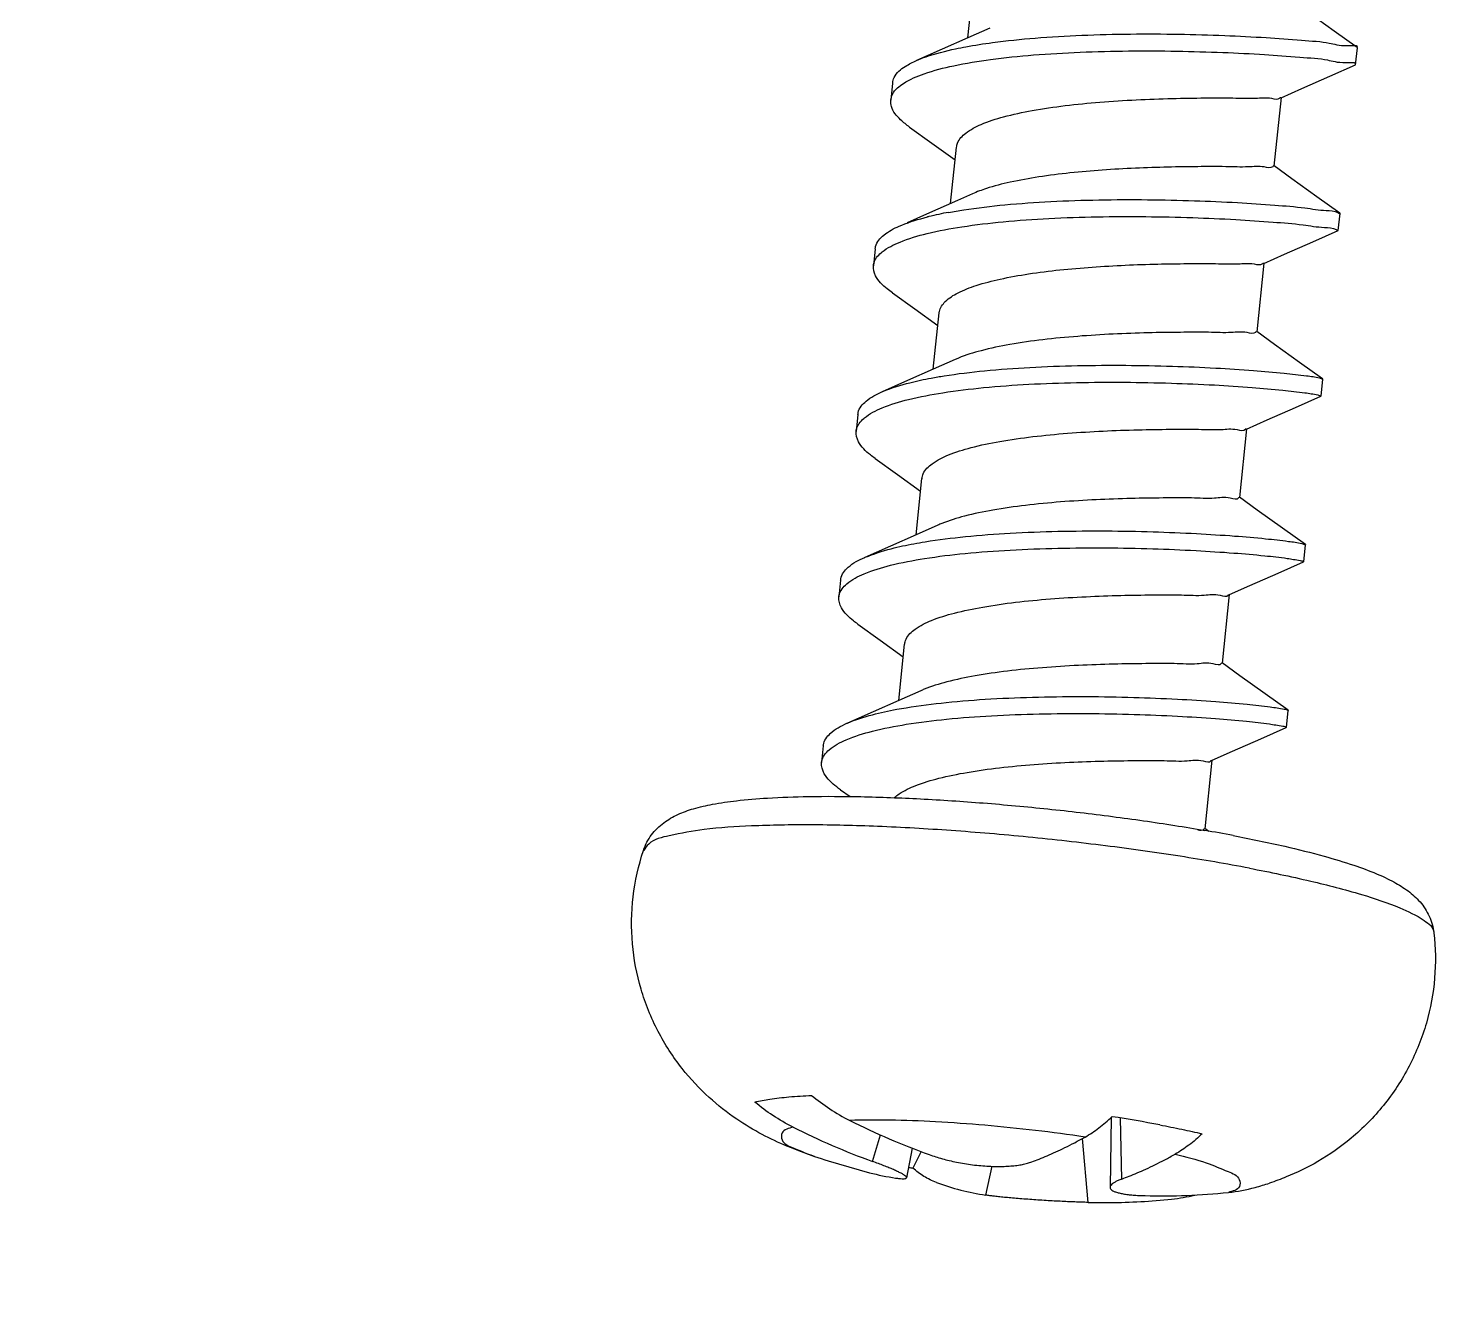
# Model space of a CAD drawing. Header units: millimetres. Extents: x -2947 to 97, y -3022 to 322.
# Drawn here: x -1460.7 to -1451.49, y -2136.18 to -2127.89 of the extents above; entities that cross this region are included whole.
import ezdxf

# ---------------------------------------------------------------- set-up
doc = ezdxf.new("R2010")
doc.units = ezdxf.units.MM
doc.layers.get('0').update_dxf_attribs({"linetype": 'CONTINUOUS'})

msp = doc.modelspace()

# ---------------------------------------------------------------- linework, layer by layer
at = {"color": 7}
for p, q in [((-1454.5493, -2127.9493), (-1454.5109, -2127.5815)), ((-1452.1537, -2127.9055), (-1452.3177, -2127.7875)), ((-1454.5493, -2127.9493), (-1454.7173, -2128.0235)), ((-1454.4058, -2127.8855), (-1454.5493, -2127.9493)), ((-1452.0033, -2128.0131), (-1452.1537, -2127.9055)), ((-1454.7173, -2128.0235), (-1454.8849, -2128.0969)), ((-1452.0138, -2128.1253), (-1452.0023, -2128.0145)), ((-1452.0033, -2128.0131), (-1452.0023, -2128.0145)), ((-1452.1815, -2128.1994), (-1452.0151, -2128.1265)), ((-1452.0138, -2128.1253), (-1452.0151, -2128.1265)), ((-1452.3663, -2128.2809), (-1452.1815, -2128.1994)), ((-1455.0426, -2128.2449), (-1455.0542, -2128.3557)), ((-1452.5001, -2128.3405), (-1452.3663, -2128.2809)), ((-1452.5456, -2128.7887), (-1452.4986, -2128.3392)), ((-1454.9304, -2128.5331), (-1454.7842, -2128.6376)), ((-1454.7842, -2128.6376), (-1454.6325, -2128.7468)), ((-1454.6623, -2129.0329), (-1454.6239, -2128.6651)), ((-1452.4308, -2128.8711), (-1452.5467, -2128.7871)), ((-1452.2668, -2128.9891), (-1452.4308, -2128.8711)), ((-1454.618, -2129.0133), (-1454.8202, -2129.1027)), ((-1454.5189, -2128.9691), (-1454.618, -2129.0133)), ((-1452.1163, -2129.0967), (-1452.2668, -2128.9891)), ((-1454.8202, -2129.1027), (-1454.9474, -2129.1584)), ((-1452.1269, -2129.2089), (-1452.1153, -2129.0981)), ((-1452.1163, -2129.0967), (-1452.1153, -2129.0981)), ((-1454.9979, -2129.1805), (-1454.9818, -2129.1737)), ((-1452.2946, -2129.283), (-1452.1282, -2129.2101)), ((-1452.1269, -2129.2089), (-1452.1282, -2129.2101)), ((-1455.1557, -2129.3285), (-1455.1672, -2129.4394)), ((-1452.4794, -2129.3645), (-1452.2946, -2129.283)), ((-1452.6132, -2129.4242), (-1452.4794, -2129.3645)), ((-1452.6586, -2129.8723), (-1452.6117, -2129.4228)), ((-1455.0435, -2129.6167), (-1454.8973, -2129.7213)), ((-1454.8973, -2129.7213), (-1454.7456, -2129.8304)), ((-1454.7754, -2130.1166), (-1454.737, -2129.7487)), ((-1452.5439, -2129.9547), (-1452.6598, -2129.8707)), ((-1452.3799, -2130.0727), (-1452.5439, -2129.9547)), ((-1454.632, -2130.0527), (-1454.7754, -2130.1166)), ((-1454.7754, -2130.1166), (-1454.9435, -2130.1908)), ((-1452.2294, -2130.1803), (-1452.3799, -2130.0727)), ((-1454.9435, -2130.1908), (-1455.111, -2130.2642)), ((-1452.24, -2130.2925), (-1452.2284, -2130.1817)), ((-1452.2294, -2130.1803), (-1452.2284, -2130.1817)), ((-1452.4077, -2130.3666), (-1452.2413, -2130.2937)), ((-1452.24, -2130.2925), (-1452.2413, -2130.2937)), ((-1455.2688, -2130.4122), (-1455.2803, -2130.523)), ((-1452.5925, -2130.4482), (-1452.4077, -2130.3666)), ((-1452.7717, -2130.956), (-1452.7248, -2130.5064)), ((-1452.7263, -2130.5078), (-1452.5925, -2130.4482)), ((-1455.1565, -2130.7003), (-1455.0104, -2130.8049)), ((-1455.0104, -2130.8049), (-1454.8586, -2130.914)), ((-1454.8885, -2131.2002), (-1454.8501, -2130.8323)), ((-1452.657, -2131.0383), (-1452.7729, -2130.9543)), ((-1452.493, -2131.1563), (-1452.657, -2131.0383)), ((-1454.7451, -2131.1363), (-1454.8885, -2131.2002)), ((-1452.3425, -2131.2639), (-1452.493, -2131.1563)), ((-1454.8885, -2131.2002), (-1455.0565, -2131.2744)), ((-1455.0565, -2131.2744), (-1455.2241, -2131.3478)), ((-1452.3531, -2131.3762), (-1452.3415, -2131.2653)), ((-1452.3425, -2131.2639), (-1452.3415, -2131.2653)), ((-1452.5208, -2131.4502), (-1452.3543, -2131.3773)), ((-1452.3531, -2131.3762), (-1452.3543, -2131.3773)), ((-1455.3818, -2131.4958), (-1455.3934, -2131.6066)), ((-1452.8394, -2131.5914), (-1452.7056, -2131.5318)), ((-1452.7056, -2131.5318), (-1452.5208, -2131.4502)), ((-1452.8848, -2132.0396), (-1452.8379, -2131.59)), ((-1452.8459, -2131.5929), (-1452.8443, -2131.5896)), ((-1455.2696, -2131.784), (-1455.1234, -2131.8885)), ((-1455.1234, -2131.8885), (-1454.9717, -2131.9976)), ((-1455.0016, -2132.2838), (-1454.9632, -2131.916)), ((-1452.77, -2132.122), (-1452.8859, -2132.0379)), ((-1452.606, -2132.24), (-1452.77, -2132.122)), ((-1454.8582, -2132.22), (-1455.0016, -2132.2838)), ((-1452.4556, -2132.3476), (-1452.606, -2132.24)), ((-1455.1696, -2132.358), (-1455.3372, -2132.4314)), ((-1455.0016, -2132.2838), (-1455.1696, -2132.358)), ((-1452.4661, -2132.4598), (-1452.4546, -2132.349)), ((-1452.4556, -2132.3476), (-1452.4546, -2132.349)), ((-1452.4661, -2132.4598), (-1452.4674, -2132.461)), ((-1452.8187, -2132.6154), (-1452.6339, -2132.5339)), ((-1452.6339, -2132.5339), (-1452.4674, -2132.461)), ((-1455.4949, -2132.5794), (-1455.5065, -2132.6902)), ((-1452.9524, -2132.675), (-1452.8187, -2132.6154)), ((-1452.9979, -2133.1232), (-1452.951, -2132.6737)), ((-1452.9585, -2132.6765), (-1452.9574, -2132.6735)), ((-1455.3827, -2132.8676), (-1455.3198, -2132.9125)), ((-1452.974, -2133.1397), (-1452.999, -2133.1216)), ((-1453.6118, -2135.0109), (-1453.6199, -2135.4682)), ((-1453.5427, -2135.4139), (-1453.5503, -2135.0153)), ((-1455.1737, -2135.2984), (-1455.12, -2135.126)), ((-1454.9132, -2135.2125), (-1454.9501, -2135.4057)), ((-1453.7622, -2135.5669), (-1453.799, -2135.1481)), ((-1454.855, -2135.2348), (-1454.9088, -2135.3422)), ((-1454.4329, -2135.5194), (-1454.3906, -2135.331))]:
    msp.add_line(p, q, dxfattribs=at)
for centre, radius, start, end in [((-1454.3281, -2131.0743), 2.0133, 103.70024, 103.98341), ((-1454.2429, -2131.4367), 2.3856, 100.44639, 103.6252), ((-1454.9331, -2129.5663), 0.2799, 129.27831, 131.22162), ((-1455.0457, -2130.6484), 0.2791, 130.17378, 131.35923), ((-1454.9878, -2144.6078), 11.6451, 79.24069, 80.16986), ((-1453.1713, -2130.7567), 4.7844, 243.29364, 250.06871), ((-1455.0874, -2144.5338), 9.6421, 79.27894, 81.16355), ((-1453.5428, -2130.8007), 4.7844, 243.29364, 250.06871), ((-1453.6725, -2129.5682), 6, 251.73994, 255.32629), ((-1454.7876, -2133.8268), 1.5978, 255.32328, 261.57089), ((-1453.2366, -2124.6342), 10.8377, 260.97289, 261.12395), ((-1454.197, -2133.9308), 1.606, 249.64445, 261.55399), ((-1452.9592, -2134.4032), 1.1041, 275.88624, 285.19981), ((-1453.1491, -2133.7029), 1.8296, 285.19044, 288.227), ((-1453.6581, -2131.26), 4.3081, 268.61515, 270.48567), ((-1453.6577, -2131.2811), 4.287, 270.48299, 275.89534), ((-1453.2866, -2131.2319), 4.2922, 268.60915, 275.89235), ((-1453.3307, -2134.4469), 1.1044, 275.88722, 283.91871)]:
    msp.add_arc(centre, radius, start, end, dxfattribs=at)
for points, start_tangent, end_tangent in [([(-1518.1092, -2166.9997), (-1500.1023, -2155.3187), (-1484.1326, -2144.0682), (-1469.1694, -2132.6027), (-1454.6613, -2120.4287)], (0.848939, 0.528491), (0.750341, 0.661051)), ([(-1456.7553, -2123.2916), (-1460.968, -2126.8554), (-1469.3814, -2133.6912), (-1478.1569, -2140.4626), (-1487.2891, -2147.1656), (-1496.7722, -2153.7964), (-1506.6005, -2160.3512), (-1516.7678, -2166.8261)], (-0.758958, -0.651139), (-0.848939, -0.528491)), ([(-1454.5619, -2128.007), (-1454.389, -2127.9797), (-1454.1096, -2127.9502), (-1453.8042, -2127.9319), (-1453.4865, -2127.924), (-1453.1704, -2127.9251), (-1452.8698, -2127.9337), (-1452.5979, -2127.9477), (-1452.3667, -2127.9649), (-1452.1863, -2127.9828), (-1452.0646, -2127.999), (-1452.0063, -2128.0107)], (0.983156, 0.182766), (-0.621016, -0.783798)), ([(-1455.0107, -2128.2765), (-1454.9702, -2128.2465), (-1454.8347, -2128.1837), (-1454.642, -2128.1314), (-1454.4006, -2128.0905), (-1454.1211, -2128.061), (-1453.8158, -2128.0427), (-1453.4981, -2128.0348), (-1453.182, -2128.036), (-1452.8814, -2128.0445), (-1452.6095, -2128.0585), (-1452.3783, -2128.0757), (-1452.1979, -2128.0936), (-1452.0762, -2128.1099), (-1452.018, -2128.1217)], (0.73816, 0.674626), (-0.646032, -0.763311)), ([(-1454.8849, -2128.0969), (-1454.8231, -2128.0729), (-1454.6304, -2128.0206), (-1454.5619, -2128.007)], (0.915678, 0.401914), (0.983156, 0.182766)), ([(-1455.041, -2128.2451), (-1455.0312, -2128.2079), (-1454.9586, -2128.1357), (-1454.8849, -2128.0969)], (0.097917, 0.995195), (0.915678, 0.401914)), ([(-1455.0526, -2128.3559), (-1455.0428, -2128.3188), (-1455.0107, -2128.2765)], (0.097917, 0.995195), (0.73816, 0.674626)), ([(-1454.9303, -2128.533), (-1454.9896, -2128.4847), (-1455.0493, -2128.3988), (-1455.0526, -2128.3559)], (-0.812399, 0.583102), (0.097917, 0.995195)), ([(-1454.6231, -2128.6652), (-1454.6167, -2128.6369), (-1454.5631, -2128.5722), (-1454.462, -2128.5152), (-1454.3158, -2128.4656), (-1454.1287, -2128.4243), (-1453.9142, -2128.3923), (-1453.6867, -2128.3695), (-1453.4481, -2128.3542), (-1453.2132, -2128.3455), (-1452.9996, -2128.3422)], (0.090429, 0.995903), (0.999977, 0.006777)), ([(-1452.9996, -2128.3422), (-1452.8166, -2128.3422), (-1452.6687, -2128.3435), (-1452.5636, -2128.3441), (-1452.5079, -2128.3422)], (0.999977, 0.006777), (0.733879, 0.67928)), ([(-1452.5079, -2128.3422), (-1452.504, -2128.3379)], (0.733879, 0.67928), (0.568617, 0.822603)), ([(-1453.0465, -2128.7917), (-1453.2411, -2128.7946), (-1453.4537, -2128.8018), (-1453.6707, -2128.8143), (-1453.8817, -2128.8328), (-1454.0859, -2128.8589), (-1454.2722, -2128.8931), (-1454.4287, -2128.9348), (-1454.519, -2128.9691)], (-0.999977, -0.006777), (-0.912014, -0.41016)), ([(-1452.5498, -2128.786), (-1452.5553, -2128.7918), (-1452.6117, -2128.7937), (-1452.7162, -2128.793), (-1452.8633, -2128.7917), (-1453.0465, -2128.7917)], (-0.531885, -0.846817), (-0.999977, -0.006777)), ([(-1454.6755, -2129.0907), (-1454.5767, -2129.074), (-1454.3071, -2129.0412), (-1454.0079, -2129.0197), (-1453.6924, -2129.0089), (-1453.3743, -2129.0076), (-1453.0678, -2129.0142), (-1452.7863, -2129.0268), (-1452.5421, -2129.0433), (-1452.3461, -2129.0613), (-1452.2066, -2129.0782), (-1452.1299, -2129.0919), (-1452.1195, -2129.0996)], (0.98318, 0.182641), (0.675469, -0.737389)), ([(-1454.9933, -2129.2845), (-1454.8165, -2129.2291), (-1454.5883, -2129.1848), (-1454.3186, -2129.152), (-1454.0195, -2129.1305), (-1453.7039, -2129.1197), (-1453.3859, -2129.1184), (-1453.0794, -2129.125), (-1452.7978, -2129.1377), (-1452.5537, -2129.1541), (-1452.3576, -2129.1721), (-1452.2182, -2129.1891), (-1452.1415, -2129.2027), (-1452.1307, -2129.2108), (-1452.1303, -2129.2113)], (0.925444, 0.378883), (0.575082, -0.818096)), ([(-1454.9818, -2129.1737), (-1454.8146, -2129.1207)], (0.925444, 0.378883), (0.970359, 0.241668)), ([(-1455.1551, -2129.3286), (-1455.1527, -2129.3128), (-1455.0988, -2129.2388), (-1454.9979, -2129.1805)], (0.067102, 0.997746), (0.918663, 0.395041)), ([(-1455.1103, -2129.3496), (-1454.9933, -2129.2845)], (0.773843, 0.633377), (0.925444, 0.378883)), ([(-1455.1667, -2129.4394), (-1455.1642, -2129.4235), (-1455.1175, -2129.3557)], (0.067111, 0.997745), (0.751911, 0.659264)), ([(-1453.1126, -2129.4258), (-1452.9295, -2129.4258), (-1452.7824, -2129.4271), (-1452.6779, -2129.4278), (-1452.6214, -2129.4259)], (0.999977, 0.006777), (0.77656, 0.630043)), ([(-1452.6214, -2129.4259), (-1452.6169, -2129.4213)], (0.77656, 0.630043), (0.612169, 0.790727)), ([(-1455.0433, -2129.6165), (-1455.0771, -2129.591), (-1455.153, -2129.5047), (-1455.1667, -2129.4394)], (-0.814764, 0.579792), (0.067111, 0.997745)), ([(-1454.6139, -2129.617), (-1454.4949, -2129.5689), (-1454.3384, -2129.5272), (-1454.1521, -2129.493), (-1453.9479, -2129.4669), (-1453.7369, -2129.4484), (-1453.5199, -2129.4359), (-1453.3073, -2129.4287), (-1453.1126, -2129.4258)], (0.889994, 0.455972), (0.999977, 0.006777)), ([(-1454.7369, -2129.7488), (-1454.7354, -2129.7384), (-1454.6971, -2129.6741), (-1454.6139, -2129.617)], (0.083103, 0.996541), (0.889994, 0.455972)), ([(-1453.1596, -2129.8754), (-1453.3704, -2129.8786), (-1453.5986, -2129.8869), (-1453.8312, -2129.9015), (-1454.0592, -2129.9237), (-1454.2746, -2129.9549), (-1454.4625, -2129.9953), (-1454.6107, -2130.0436), (-1454.632, -2130.0527)], (-0.999977, -0.006777), (-0.913521, -0.406791)), ([(-1452.6637, -2129.8698), (-1452.6678, -2129.8754), (-1452.7233, -2129.8773), (-1452.8265, -2129.8766), (-1452.9752, -2129.8753), (-1453.1596, -2129.8754)], (-0.456024, -0.889967), (-0.999977, -0.006777)), ([(-1454.7887, -2130.1742), (-1454.7052, -2130.16), (-1454.4401, -2130.1267), (-1454.1451, -2130.1046), (-1453.833, -2130.0931), (-1453.5172, -2130.091), (-1453.2114, -2130.0968), (-1452.9289, -2130.1088), (-1452.6819, -2130.1248), (-1452.4811, -2130.1426), (-1452.335, -2130.1597), (-1452.25, -2130.1739), (-1452.2306, -2130.182)], (0.983345, 0.181749), (0.818345, -0.574727)), ([(-1455.2257, -2130.4352), (-1455.1104, -2130.3698), (-1454.9369, -2130.3145), (-1454.7126, -2130.2702), (-1454.4471, -2130.2371), (-1454.1519, -2130.2152), (-1453.8397, -2130.2038), (-1453.5242, -2130.2018), (-1453.2189, -2130.2078), (-1452.9369, -2130.2198), (-1452.6906, -2130.2359), (-1452.4905, -2130.2536), (-1452.3453, -2130.2707), (-1452.261, -2130.2848), (-1452.2413, -2130.2937)], (0.764005, 0.645211), (0.670312, -0.742079)), ([(-1455.1111, -2130.2641), (-1455.1015, -2130.2601), (-1454.9289, -2130.2046), (-1454.7887, -2130.1742)], (0.920724, 0.390215), (0.983345, 0.181749)), ([(-1455.2684, -2130.4122), (-1455.2667, -2130.4), (-1455.2157, -2130.3256), (-1455.1111, -2130.2641)], (0.070577, 0.997506), (0.920724, 0.390215)), ([(-1455.1564, -2130.7001), (-1455.1872, -2130.6771), (-1455.2648, -2130.5906), (-1455.2799, -2130.523)], (-0.815327, 0.579001), (0.068758, 0.997633)), ([(-1455.2799, -2130.523), (-1455.2779, -2130.5093), (-1455.2301, -2130.4389)], (0.068758, 0.997633), (0.750491, 0.660881)), ([(-1454.8492, -2130.8326), (-1454.8414, -2130.8008), (-1454.7832, -2130.7348), (-1454.6768, -2130.6777), (-1454.5287, -2130.6293), (-1454.3408, -2130.589), (-1454.1253, -2130.5578), (-1453.8974, -2130.5356), (-1453.6647, -2130.521), (-1453.4366, -2130.5127), (-1453.2257, -2130.5095)], (0.094858, 0.995491), (0.999977, 0.006777)), ([(-1453.2257, -2130.5095), (-1453.0414, -2130.5094), (-1452.8927, -2130.5107), (-1452.7894, -2130.5114), (-1452.734, -2130.5095)], (0.999977, 0.006777), (0.695996, 0.718046)), ([(-1452.734, -2130.5095), (-1452.7305, -2130.5051)], (0.695996, 0.718046), (0.528164, 0.849142)), ([(-1453.2726, -2130.959), (-1453.4826, -2130.9622), (-1453.7095, -2130.9704), (-1453.944, -2130.9851), (-1454.1719, -2131.0073), (-1454.3858, -2131.0382), (-1454.5714, -2131.0778), (-1454.7201, -2131.1257), (-1454.7451, -2131.1363)], (-0.999977, -0.006777), (-0.913227, -0.407452)), ([(-1452.7777, -2130.9542), (-1452.7797, -2130.9589), (-1452.8334, -2130.9609), (-1452.9371, -2130.9603), (-1453.0873, -2130.959), (-1453.2726, -2130.959)], (-0.286304, -0.958139), (-0.999977, -0.006777)), ([(-1455.2241, -2131.3477), (-1455.2211, -2131.3465), (-1455.051, -2131.2905), (-1454.9019, -2131.2579)], (0.920786, 0.390068), (0.98339, 0.181505)), ([(-1454.9019, -2131.2579), (-1454.8295, -2131.2454), (-1454.5661, -2131.2116), (-1454.2722, -2131.189), (-1453.9605, -2131.177), (-1453.6446, -2131.1745), (-1453.3381, -2131.18), (-1453.0542, -2131.1918), (-1452.8054, -2131.2077), (-1452.6022, -2131.2254), (-1452.4535, -2131.2426), (-1452.3656, -2131.2569), (-1452.3433, -2131.2652)], (0.98339, 0.181505), (0.837419, -0.546561)), ([(-1455.3816, -2131.4958), (-1455.3806, -2131.4872), (-1455.3326, -2131.4125), (-1455.2241, -2131.3477)], (0.077222, 0.997014), (0.920786, 0.390068)), ([(-1455.3411, -2131.5207), (-1455.2275, -2131.4551), (-1455.0555, -2131.3995), (-1454.8324, -2131.3549), (-1454.5679, -2131.3215), (-1454.2734, -2131.2993), (-1453.9616, -2131.2876), (-1453.6459, -2131.2854), (-1453.3401, -2131.2911), (-1453.0574, -2131.3031), (-1452.8099, -2131.319), (-1452.6084, -2131.3368), (-1452.4616, -2131.3539), (-1452.3756, -2131.3681), (-1452.3541, -2131.3771)], (0.754614, 0.65617), (0.671325, -0.741163)), ([(-1455.3931, -2131.6066), (-1455.3915, -2131.5951), (-1455.3411, -2131.5207)], (0.071594, 0.997434), (0.754614, 0.65617)), ([(-1455.2695, -2131.7837), (-1455.2973, -2131.7631), (-1455.3766, -2131.6766), (-1455.3931, -2131.6066)], (-0.815901, 0.578191), (0.071594, 0.997434)), ([(-1454.9622, -2131.9162), (-1454.9535, -2131.8823), (-1454.8938, -2131.8167), (-1454.7863, -2131.7598), (-1454.6376, -2131.7119), (-1454.4519, -2131.6723), (-1454.238, -2131.6413), (-1454.0101, -2131.6191), (-1453.7756, -2131.6045), (-1453.5488, -2131.5963), (-1453.3388, -2131.5931)], (0.099829, 0.995005), (0.999977, 0.006777)), ([(-1453.3388, -2131.5931), (-1453.1534, -2131.593), (-1453.0033, -2131.5944), (-1452.8996, -2131.595), (-1452.8459, -2131.5929)], (0.999977, 0.006777), (0.504702, 0.863294)), ([(-1453.3857, -2132.0426), (-1453.5958, -2132.0459), (-1453.8258, -2132.0542), (-1454.0625, -2132.0691), (-1454.2906, -2132.0915), (-1454.5028, -2132.1225), (-1454.6871, -2132.1621), (-1454.836, -2132.2105), (-1454.8582, -2132.2199)], (-0.999977, -0.006777), (-0.913409, -0.407043)), ([(-1452.8908, -2132.0382), (-1452.8923, -2132.0424), (-1452.9451, -2132.0445), (-1453.0489, -2132.0439), (-1453.1998, -2132.0426), (-1453.3857, -2132.0426)], (-0.22856, -0.97353), (-0.999977, -0.006777)), ([(-1455.015, -2132.3415), (-1454.9537, -2132.3309), (-1454.692, -2132.2966), (-1454.3992, -2132.2734), (-1454.0881, -2132.2609), (-1453.772, -2132.258), (-1453.4648, -2132.2632), (-1453.1796, -2132.2748), (-1452.9289, -2132.2905), (-1452.7235, -2132.3082), (-1452.5721, -2132.3255), (-1452.4813, -2132.34), (-1452.4561, -2132.3484)], (0.98343, 0.181291), (0.849122, -0.528197)), ([(-1455.4565, -2132.6063), (-1455.3446, -2132.5404), (-1455.1741, -2132.4846), (-1454.9523, -2132.4396), (-1454.6888, -2132.4059), (-1454.3949, -2132.3834), (-1454.0834, -2132.3714), (-1453.7677, -2132.3689), (-1453.4614, -2132.3745), (-1453.1779, -2132.3863), (-1452.9293, -2132.4022), (-1452.7264, -2132.4199), (-1452.5779, -2132.4371), (-1452.4902, -2132.4514), (-1452.4669, -2132.4605)], (0.744846, 0.667236), (0.663873, -0.747845)), ([(-1455.3372, -2132.4314), (-1455.1731, -2132.3765), (-1455.015, -2132.3415)], (0.920432, 0.390904), (0.98343, 0.181291)), ([(-1455.4949, -2132.5794), (-1455.4943, -2132.5744), (-1455.4492, -2132.4994), (-1455.3406, -2132.4329), (-1455.3372, -2132.4314)], (0.086796, 0.996226), (0.920432, 0.390904)), ([(-1455.5063, -2132.6902), (-1455.505, -2132.6809), (-1455.4565, -2132.6063)], (0.075567, 0.997141), (0.744846, 0.667236)), ([(-1455.3825, -2132.8674), (-1455.4073, -2132.8492), (-1455.4884, -2132.7625), (-1455.5063, -2132.6902)], (-0.816484, 0.577369), (0.075567, 0.997141)), ([(-1455.0288, -2132.9172), (-1454.9992, -2132.8949), (-1454.8898, -2132.8396), (-1454.739, -2132.7925), (-1454.5539, -2132.754), (-1454.3431, -2132.724), (-1454.1167, -2132.7023), (-1453.8855, -2132.6879), (-1453.6603, -2132.6799), (-1453.4519, -2132.6767)], (0.752005, 0.659157), (0.999977, 0.006777)), ([(-1453.4519, -2132.6767), (-1453.2659, -2132.6767), (-1453.1151, -2132.678), (-1453.0113, -2132.6786), (-1452.9585, -2132.6765)], (0.999977, 0.006777), (0.435784, 0.900051)), ([(-1456.6711, -2133.2639), (-1456.6181, -2133.1627), (-1456.5384, -2133.0837), (-1456.4462, -2133.0296), (-1456.343, -2132.9917), (-1456.2195, -2132.9626), (-1456.0631, -2132.9393), (-1455.8595, -2132.9217), (-1455.593, -2132.9117), (-1455.2492, -2132.9128), (-1454.8602, -2132.9271), (-1454.4486, -2132.9542), (-1454.026, -2132.993), (-1453.6046, -2133.0425), (-1453.1967, -2133.1011), (-1452.9997, -2133.1337)], (0.314538, 0.949245), (0.985292, -0.170882)), ([(-1452.7078, -2133.381), (-1453.1611, -2133.303), (-1453.65, -2133.2342), (-1454.1557, -2133.1774), (-1454.6587, -2133.1347), (-1455.1398, -2133.1077), (-1455.5805, -2133.0975), (-1455.9638, -2133.1045), (-1456.275, -2133.1284), (-1456.5021, -2133.1683), (-1456.6364, -2133.2226), (-1456.6679, -2133.2653)], (-0.982391, 0.186837), (-0.383202, -0.923664)), ([(-1453.0036, -2133.1216), (-1453.0054, -2133.126), (-1453.0449, -2133.1314)], (-0.267868, -0.963456), (-0.972157, 0.234332)), ([(-1452.8139, -2133.1674), (-1452.4771, -2133.2377), (-1452.2192, -2133.3026), (-1452.0245, -2133.3619), (-1451.8772, -2133.417), (-1451.7632, -2133.471), (-1451.6708, -2133.5295), (-1451.5926, -2133.6015), (-1451.5322, -2133.6943), (-1451.5016, -2133.8034)], (0.982391, -0.186837), (0.111777, -0.993733)), ([(-1455.5525, -2135.2661), (-1455.7324, -2135.1992), (-1455.8945, -2135.1228), (-1456.0611, -2135.0226), (-1456.242, -2134.88), (-1456.4178, -2134.6915), (-1456.5753, -2134.4482), (-1456.6868, -2134.1714), (-1456.7427, -2133.8746), (-1456.7383, -2133.568), (-1456.6711, -2133.2639)], (-0.949644, 0.313331), (0.314538, 0.949245)), ([(-1452.7078, -2133.381), (-1452.3076, -2133.4653), (-1451.9757, -2133.5527), (-1451.725, -2133.6397), (-1451.5651, -2133.723), (-1451.5022, -2133.7996), (-1451.5022, -2133.8034)], (0.982391, -0.186837), (-0.049405, -0.998779)), ([(-1451.5016, -2133.8034), (-1451.4973, -2134.0994), (-1451.5511, -2134.3935), (-1451.6633, -2134.675), (-1451.8316, -2134.9322), (-1452.0428, -2135.1467), (-1452.2608, -2135.2994), (-1452.4676, -2135.4007), (-1452.5768, -2135.4408)], (0.111777, -0.993733), (-0.949717, -0.31311)), ([(-1455.9428, -2134.9109), (-1455.8448, -2134.8915), (-1455.7203, -2134.8767), (-1455.5714, -2134.8669)], (0.968291, 0.249823), (0.998981, 0.045127)), ([(-1455.6929, -2135.0747), (-1455.8245, -2134.9985), (-1455.9428, -2134.9109)], (-0.893562, 0.448939), (-0.770417, 0.637541)), ([(-1455.5714, -2134.8669), (-1455.4532, -2134.9545), (-1455.3215, -2135.0307)], (0.770417, -0.637541), (0.893562, -0.448939)), ([(-1453.7832, -2135.1396), (-1454.1067, -2135.0965), (-1454.4381, -2135.0626), (-1454.7613, -2135.0397), (-1455.0606, -2135.0289), (-1455.3215, -2135.0307)], (-0.988948, 0.148261), (-0.999425, -0.033901)), ([(-1453.7832, -2135.1396), (-1453.6927, -2135.08), (-1453.6063, -2135.0061)], (0.872025, 0.489461), (0.722878, 0.690976)), ([(-1455.6929, -2135.0747), (-1455.7648, -2135.1123), (-1455.7642, -2135.1586), (-1455.691, -2135.211), (-1455.5525, -2135.266)], (-0.956396, -0.292072), (0.94258, -0.333982)), ([(-1453.2937, -2135.06), (-1453.1503, -2135.0886), (-1453.0173, -2135.1181)], (0.982391, -0.186837), (0.973737, -0.227676)), ([(-1453.0173, -2135.1181), (-1453.1037, -2135.1919), (-1453.1943, -2135.2516)], (-0.722878, -0.690976), (-0.872025, -0.489461)), ([(-1454.1316, -2135.3019), (-1454.0834, -2135.2834), (-1454.0311, -2135.2619), (-1453.9749, -2135.2371), (-1453.9147, -2135.2087), (-1453.8508, -2135.1763), (-1453.7832, -2135.1396)], (0.937597, 0.347724), (0.872025, 0.489461)), ([(-1454.9502, -2135.4057), (-1454.9509, -2135.4018), (-1454.957, -2135.3949), (-1454.969, -2135.3863), (-1454.9866, -2135.3762), (-1455.0093, -2135.3648), (-1455.036, -2135.3526), (-1455.0658, -2135.3399), (-1455.0984, -2135.3268), (-1455.1342, -2135.313), (-1455.1737, -2135.2984)], (0.108921, 0.99405), (-0.940272, 0.340424)), ([(-1454.8023, -2135.2544), (-1454.7601, -2135.2687), (-1454.7165, -2135.2815), (-1454.671, -2135.2932), (-1454.623, -2135.3037), (-1454.5719, -2135.313), (-1454.5187, -2135.3208), (-1454.4651, -2135.3266), (-1454.4122, -2135.3304), (-1454.361, -2135.3319), (-1454.3125, -2135.3314), (-1454.2681, -2135.3288), (-1454.2284, -2135.3245), (-1454.1927, -2135.3186), (-1454.1606, -2135.3111), (-1454.1316, -2135.3019)], (0.940272, -0.340424), (0.937597, 0.347724)), ([(-1453.5427, -2135.4139), (-1453.4944, -2135.3954), (-1453.4421, -2135.3739), (-1453.3859, -2135.3491), (-1453.3258, -2135.3207), (-1453.2619, -2135.2883), (-1453.1943, -2135.2516)], (0.937597, 0.347724), (0.872025, 0.489461)), ([(-1453.1943, -2135.2516), (-1452.9901, -2135.3088), (-1452.8479, -2135.3651), (-1452.7747, -2135.4176), (-1452.774, -2135.4638), (-1452.8459, -2135.5015)], (0.971348, -0.237662), (-0.956396, -0.292072)), ([(-1455.0218, -2135.4074), (-1454.9984, -2135.4104), (-1454.9798, -2135.4119), (-1454.9655, -2135.4118), (-1454.9556, -2135.4102), (-1454.9505, -2135.4069), (-1454.9502, -2135.4057)], (0.989199, -0.14658), (0.108921, 0.99405)), ([(-1454.7556, -2135.4365), (-1454.8367, -2135.3967), (-1454.9088, -2135.3422)], (-0.937831, 0.347093), (-0.743658, 0.66856)), ([(-1453.5427, -2135.4139), (-1453.5674, -2135.424), (-1453.5872, -2135.4338), (-1453.6025, -2135.4436), (-1453.6132, -2135.4534), (-1453.619, -2135.4633), (-1453.6198, -2135.4681)], (-0.937597, -0.347724), (-0.019794, -0.999804)), ([(-1453.6198, -2135.4681), (-1453.6192, -2135.473), (-1453.6133, -2135.4823), (-1453.6013, -2135.4909), (-1453.5835, -2135.4986), (-1453.5603, -2135.5054), (-1453.5329, -2135.511), (-1453.5023, -2135.5154), (-1453.4686, -2135.5189), (-1453.4316, -2135.5214), (-1453.3908, -2135.5229)], (-0.019794, -0.999804), (0.999708, -0.024156)), ([(-1454.3799, -2135.5264), (-1454.4053, -2135.5232), (-1454.4329, -2135.5194)], (-0.993029, 0.117869), (-0.989199, 0.14658)), ([(-1453.7622, -2135.5669), (-1453.8057, -2135.5657), (-1453.8505, -2135.5641), (-1453.897, -2135.5622), (-1453.9459, -2135.5599), (-1453.9977, -2135.5572), (-1454.0513, -2135.5541), (-1454.1052, -2135.5506), (-1454.1581, -2135.5468), (-1454.2091, -2135.5429), (-1454.2571, -2135.5388), (-1454.3008, -2135.5348), (-1454.3396, -2135.5309), (-1454.3743, -2135.527), (-1454.3799, -2135.5264)], (-0.999708, 0.024156), (-0.993029, 0.117869))]:
    msp.add_spline(points, degree=3, dxfattribs=dict(at, start_tangent=start_tangent, end_tangent=end_tangent))

doc.saveas('drawing.dxf')
